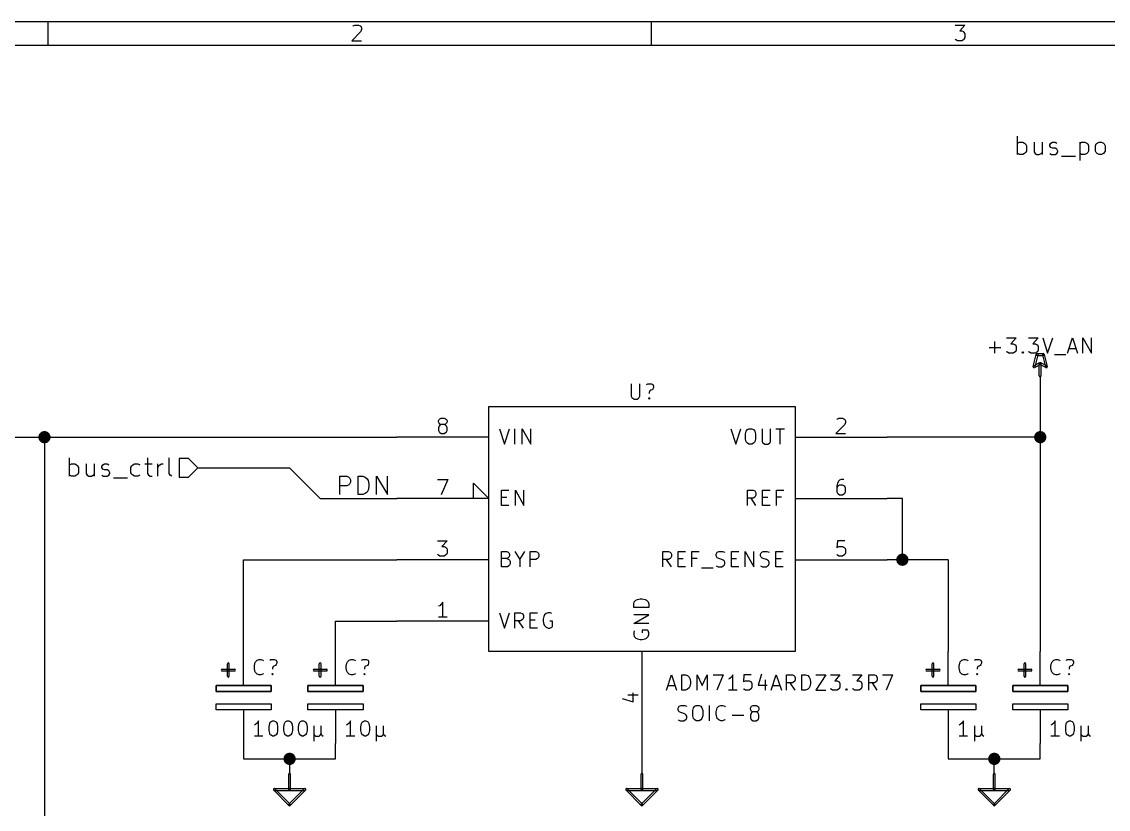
# Model space of a CAD drawing. Extents: x 10 to 287, y -200 to -10.
# Drawn here: x 57.8 to 147.9, y -75.3 to -10 of the extents above; entities that cross this region are included whole.
import ezdxf

# ---------------------------------------------------------------- set-up
doc = ezdxf.new("R2010")
doc.units = 0
doc.header["$MEASUREMENT"] = 0
doc.layers.add('BLACK', color=7, linetype='CONTINUOUS')
doc.layers.add('WHITE', color=7, linetype='CONTINUOUS')

msp = doc.modelspace()

# ---------------------------------------------------------------- linework, layer by layer
at = {"layer": 'Black'}
for p, q in [((286.995, -10.0076), (10.0076, -10.0076)), ((59.9948, -11.9888), (59.9948, -10.0076)), ((85.2424, -10.3886), (85.2932, -10.3378)), ((85.2932, -10.3378), (85.4202, -10.287)), ((85.4202, -10.287), (85.725, -10.287)), ((85.725, -10.287), (85.852, -10.3378)), ((85.852, -10.3378), (85.9028, -10.3886)), ((85.9028, -10.3886), (85.979, -10.5156)), ((85.979, -10.6426), (85.9028, -10.8204)), ((85.979, -10.5156), (85.979, -10.6426)), ((110.007, -11.9888), (110.007, -10.0076)), ((135.179, -10.287), (135.992, -10.287)), ((135.992, -10.287), (135.56, -10.7696)), ((135.56, -10.7696), (135.738, -10.7696)), ((135.738, -10.7696), (135.865, -10.8204)), ((85.9028, -10.8204), (85.1662, -11.5824)), ((85.1662, -11.5824), (85.979, -11.5824)), ((135.255, -11.5062), (135.179, -11.4554)), ((135.382, -11.5824), (135.255, -11.5062)), ((135.738, -11.5824), (135.382, -11.5824)), ((135.865, -11.5062), (135.738, -11.5824)), ((135.865, -10.8204), (135.915, -10.8966)), ((135.915, -11.4554), (135.865, -11.5062)), ((135.915, -10.8966), (135.992, -11.0236)), ((135.992, -11.3284), (135.915, -11.4554)), ((135.992, -11.0236), (135.992, -11.3284)), ((285.013, -11.9888), (11.9888, -11.9888)), ((140.36, -21.0058), (140.36, -19.4818)), ((140.36, -20.066), (140.513, -19.9898)), ((140.513, -19.9898), (140.792, -19.9898)), ((140.792, -19.9898), (140.945, -20.066)), ((140.945, -20.066), (141.021, -20.1422)), ((141.021, -20.1422), (141.097, -20.2946)), ((141.097, -20.2946), (141.097, -20.7264)), ((141.732, -19.9898), (141.732, -20.8026)), ((142.392, -19.9898), (142.392, -21.0058)), ((143.027, -20.2184), (143.104, -20.066)), ((143.027, -20.2946), (143.027, -20.2184)), ((143.104, -20.4216), (143.027, -20.2946)), ((143.104, -20.066), (143.256, -19.9898)), ((143.256, -20.4978), (143.104, -20.4216)), ((143.256, -19.9898), (143.485, -19.9898)), ((143.485, -20.4978), (143.256, -20.4978)), ((143.485, -19.9898), (143.612, -20.066)), ((143.612, -20.574), (143.485, -20.4978)), ((143.688, -20.7264), (143.612, -20.574)), ((145.517, -19.9898), (145.517, -21.5138)), ((145.517, -20.066), (145.669, -19.9898)), ((145.669, -19.9898), (145.948, -19.9898)), ((145.948, -19.9898), (146.101, -20.066)), ((146.101, -20.066), (146.177, -20.1422)), ((146.177, -20.1422), (146.253, -20.2946)), ((146.253, -20.2946), (146.253, -20.7264)), ((146.812, -20.2946), (146.888, -20.1422)), ((146.812, -20.7264), (146.812, -20.2946)), ((146.888, -20.1422), (146.964, -20.066)), ((146.964, -20.066), (147.117, -19.9898)), ((147.117, -19.9898), (147.32, -19.9898)), ((147.32, -19.9898), (147.472, -20.066)), ((147.472, -20.066), (147.549, -20.1422)), ((147.549, -20.1422), (147.625, -20.2946)), ((147.625, -20.2946), (147.625, -20.7264)), ((140.513, -21.0058), (140.36, -20.9296)), ((140.792, -21.0058), (140.513, -21.0058)), ((140.945, -20.9296), (140.792, -21.0058)), ((141.021, -20.8534), (140.945, -20.9296)), ((141.097, -20.7264), (141.021, -20.8534)), ((141.732, -20.8026), (141.808, -20.9296)), ((141.808, -20.9296), (141.961, -21.0058)), ((141.961, -21.0058), (142.164, -21.0058)), ((142.164, -21.0058), (142.316, -20.9296)), ((142.316, -20.9296), (142.392, -20.8534)), ((143.027, -20.9296), (143.18, -21.0058)), ((143.18, -21.0058), (143.485, -21.0058)), ((143.485, -21.0058), (143.612, -20.9296)), ((143.612, -20.9296), (143.688, -20.8026)), ((143.688, -20.8026), (143.688, -20.7264)), ((143.993, -21.1582), (145.161, -21.1582)), ((145.669, -21.0058), (145.517, -20.9296)), ((145.948, -21.0058), (145.669, -21.0058)), ((146.101, -20.9296), (145.948, -21.0058)), ((146.177, -20.8534), (146.101, -20.9296)), ((146.253, -20.7264), (146.177, -20.8534)), ((146.888, -20.8534), (146.812, -20.7264)), ((146.964, -20.9296), (146.888, -20.8534)), ((147.117, -21.0058), (146.964, -20.9296)), ((147.32, -21.0058), (147.117, -21.0058)), ((147.472, -20.9296), (147.32, -21.0058)), ((147.549, -20.8534), (147.472, -20.9296)), ((147.625, -20.7264), (147.549, -20.8534)), ((138.481, -37.4904), (138.481, -36.5252)), ((139.446, -36.2204), (140.233, -36.2204)), ((140.233, -36.2204), (139.802, -36.703)), ((139.802, -36.703), (140.005, -36.703)), ((140.005, -36.703), (140.106, -36.7538)), ((140.106, -36.7538), (140.183, -36.8046)), ((140.183, -36.8046), (140.233, -36.9316)), ((141.275, -36.2204), (142.062, -36.2204)), ((142.062, -36.2204), (141.63, -36.703)), ((141.63, -36.703), (141.834, -36.703)), ((141.834, -36.703), (141.935, -36.7538)), ((141.935, -36.7538), (142.011, -36.8046)), ((142.011, -36.8046), (142.062, -36.9316)), ((142.443, -36.2204), (142.85, -37.4904)), ((142.85, -37.4904), (143.281, -36.2204)), ((144.501, -37.4904), (144.907, -36.2204)), ((144.907, -36.2204), (145.339, -37.4904)), ((145.771, -37.4904), (145.771, -36.2204)), ((145.771, -36.2204), (146.482, -37.4904)), ((146.482, -37.4904), (146.482, -36.2204)), ((137.998, -37.0078), (138.963, -37.0078)), ((139.522, -37.4142), (139.446, -37.3634)), ((139.624, -37.4904), (139.522, -37.4142)), ((140.005, -37.4904), (139.624, -37.4904)), ((140.106, -37.4142), (140.005, -37.4904)), ((140.183, -37.3634), (140.106, -37.4142)), ((140.233, -37.2364), (140.183, -37.3634)), ((140.233, -36.9316), (140.233, -37.2364)), ((140.741, -37.4142), (140.792, -37.3634)), ((140.792, -37.4904), (140.741, -37.4142)), ((140.792, -37.3634), (140.843, -37.4142)), ((140.792, -37.3634), (140.792, -37.4904)), ((140.843, -37.4142), (140.792, -37.4904)), ((141.351, -37.4142), (141.275, -37.3634)), ((141.453, -37.4904), (141.351, -37.4142)), ((141.834, -37.4904), (141.453, -37.4904)), ((141.656, -38.5826), (141.91, -37.592)), ((141.808, -38.608), (142.062, -37.6174)), ((141.935, -37.4142), (141.834, -37.4904)), ((142.011, -37.3634), (141.935, -37.4142)), ((141.986, -37.5158), (142.494, -37.5158)), ((141.986, -37.6682), (142.494, -37.6682)), ((142.062, -37.2364), (142.011, -37.3634)), ((142.062, -36.9316), (142.062, -37.2364)), ((142.418, -37.6174), (142.672, -38.608)), ((142.57, -37.592), (142.824, -38.5826)), ((143.408, -37.592), (144.374, -37.592)), ((144.628, -37.1094), (145.212, -37.1094)), ((142.189, -38.2778), (141.707, -38.5318)), ((142.265, -38.4302), (141.783, -38.6842)), ((142.164, -39.37), (142.164, -38.354)), ((142.697, -38.6842), (142.215, -38.4302)), ((142.773, -38.5318), (142.291, -38.2778)), ((142.316, -39.37), (142.316, -38.354)), ((142.24, -39.37), (142.24, -62.23)), ((96.52, -62.23), (96.52, -41.91)), ((96.52, -41.91), (121.92, -41.91)), ((121.92, -41.91), (121.92, -62.23)), ((92.3544, -43.1038), (92.4052, -42.9768)), ((92.3544, -43.18), (92.3544, -43.1038)), ((92.4052, -43.2816), (92.3544, -43.18)), ((92.4052, -42.9768), (92.456, -42.926)), ((92.456, -42.926), (92.583, -42.8752)), ((92.583, -42.8752), (92.837, -42.8752)), ((92.837, -42.8752), (92.9386, -42.926)), ((92.9386, -42.926), (93.0148, -42.9768)), ((93.0148, -42.9768), (93.0656, -43.1038)), ((93.0656, -43.18), (93.0148, -43.2816)), ((93.0656, -43.1038), (93.0656, -43.18)), ((125.374, -42.9768), (125.425, -42.926)), ((125.425, -42.926), (125.552, -42.8752)), ((125.552, -42.8752), (125.857, -42.8752)), ((125.857, -42.8752), (125.959, -42.926)), ((125.959, -42.926), (126.035, -42.9768)), ((126.035, -42.9768), (126.086, -43.1038)), ((126.086, -43.2308), (126.035, -43.4086)), ((126.086, -43.1038), (126.086, -43.2308)), ((92.4052, -43.5356), (92.3544, -43.6626)), ((92.3544, -43.6626), (92.3544, -43.8912)), ((92.3544, -43.8912), (92.4052, -44.0182)), ((92.456, -43.3578), (92.4052, -43.2816)), ((92.456, -43.4594), (92.4052, -43.5356)), ((92.4052, -44.0182), (92.456, -44.069)), ((92.583, -43.4086), (92.456, -43.3578)), ((92.583, -43.4086), (92.456, -43.4594)), ((92.456, -44.069), (92.583, -44.1452)), ((92.837, -43.4086), (92.583, -43.4086)), ((92.9386, -43.3578), (92.837, -43.4086)), ((92.9386, -43.4594), (92.837, -43.4086)), ((92.837, -44.1452), (92.9386, -44.069)), ((93.0148, -43.2816), (92.9386, -43.3578)), ((93.0148, -43.5356), (92.9386, -43.4594)), ((92.9386, -44.069), (93.0148, -44.0182)), ((93.0656, -43.6626), (93.0148, -43.5356)), ((93.0148, -44.0182), (93.0656, -43.8912)), ((93.0656, -43.8912), (93.0656, -43.6626)), ((126.035, -43.4086), (125.298, -44.1452)), ((17.78, -44.45), (88.9, -44.45)), ((59.69, -44.45), (59.69, -93.98)), ((96.52, -44.45), (88.9, -44.45)), ((92.583, -44.1452), (92.837, -44.1452)), ((121.92, -44.45), (129.54, -44.45)), ((125.298, -44.1452), (126.086, -44.1452)), ((142.24, -44.45), (129.54, -44.45)), ((61.7728, -47.6758), (61.7728, -46.1518)), ((61.7728, -46.736), (61.9252, -46.6598)), ((61.9252, -46.6598), (62.2046, -46.6598)), ((62.2046, -46.6598), (62.357, -46.736)), ((62.357, -46.736), (62.4332, -46.8122)), ((62.4332, -46.8122), (62.5094, -46.9646)), ((63.1444, -46.6598), (63.1444, -47.4726)), ((63.8048, -46.6598), (63.8048, -47.6758)), ((64.4398, -46.8884), (64.516, -46.736)), ((64.516, -46.736), (64.6684, -46.6598)), ((64.6684, -46.6598), (64.897, -46.6598)), ((64.897, -46.6598), (65.024, -46.736)), ((66.8528, -46.9646), (66.929, -46.8122)), ((66.929, -46.8122), (67.0052, -46.736)), ((67.0052, -46.736), (67.1576, -46.6598)), ((67.1576, -46.6598), (67.437, -46.6598)), ((67.437, -46.6598), (67.5894, -46.736)), ((68.0212, -46.6598), (68.6054, -46.6598)), ((68.2244, -46.1518), (68.2244, -47.4726)), ((69.088, -47.6758), (69.088, -46.6598)), ((69.088, -46.9646), (69.1642, -46.8122)), ((69.1642, -46.8122), (69.2404, -46.736)), ((69.2404, -46.736), (69.3928, -46.6598)), ((69.3928, -46.6598), (69.5198, -46.6598)), ((70.0278, -47.4726), (70.0278, -46.1518)), ((71.628, -46.228), (70.866, -46.228)), ((70.866, -46.228), (70.866, -47.752)), ((72.39, -46.99), (71.628, -46.228)), ((61.9252, -47.6758), (61.7728, -47.5996)), ((62.2046, -47.6758), (61.9252, -47.6758)), ((62.357, -47.5996), (62.2046, -47.6758)), ((62.4332, -47.5234), (62.357, -47.5996)), ((62.5094, -47.3964), (62.4332, -47.5234)), ((62.5094, -46.9646), (62.5094, -47.3964)), ((63.1444, -47.4726), (63.2206, -47.5996)), ((63.2206, -47.5996), (63.373, -47.6758)), ((63.373, -47.6758), (63.5762, -47.6758)), ((63.5762, -47.6758), (63.7286, -47.5996)), ((63.7286, -47.5996), (63.8048, -47.5234)), ((64.4398, -46.9646), (64.4398, -46.8884)), ((64.516, -47.0916), (64.4398, -46.9646)), ((64.4398, -47.5996), (64.5922, -47.6758)), ((64.6684, -47.1678), (64.516, -47.0916)), ((64.5922, -47.6758), (64.897, -47.6758)), ((64.897, -47.1678), (64.6684, -47.1678)), ((65.024, -47.244), (64.897, -47.1678)), ((64.897, -47.6758), (65.024, -47.5996)), ((65.1002, -47.3964), (65.024, -47.244)), ((65.024, -47.5996), (65.1002, -47.4726)), ((65.1002, -47.4726), (65.1002, -47.3964)), ((66.8528, -47.3964), (66.8528, -46.9646)), ((66.929, -47.5234), (66.8528, -47.3964)), ((67.0052, -47.5996), (66.929, -47.5234)), ((67.1576, -47.6758), (67.0052, -47.5996)), ((67.437, -47.6758), (67.1576, -47.6758)), ((67.5894, -47.5996), (67.437, -47.6758)), ((68.2244, -47.4726), (68.3006, -47.5996)), ((68.3006, -47.5996), (68.453, -47.6758)), ((68.453, -47.6758), (68.6054, -47.6758)), ((70.104, -47.5996), (70.0278, -47.4726)), ((70.2564, -47.6758), (70.104, -47.5996)), ((71.628, -47.752), (72.39, -46.99)), ((72.39, -46.99), (80.01, -46.99)), ((80.01, -46.99), (82.55, -49.53)), ((65.405, -47.8282), (66.5734, -47.8282)), ((70.866, -47.752), (71.628, -47.752)), ((92.2782, -47.9552), (93.1164, -47.9552)), ((93.1164, -47.9552), (92.583, -49.2252)), ((95.25, -49.53), (95.25, -48.26)), ((95.25, -48.26), (96.52, -49.53)), ((125.425, -48.26), (125.374, -48.4886)), ((125.374, -48.4886), (125.374, -48.9712)), ((125.425, -48.5394), (125.374, -48.6664)), ((125.552, -48.0568), (125.425, -48.26)), ((125.476, -48.4886), (125.425, -48.5394)), ((125.603, -48.4378), (125.476, -48.4886)), ((125.603, -48.006), (125.552, -48.0568)), ((125.73, -47.9552), (125.603, -48.006)), ((125.857, -48.4378), (125.603, -48.4378)), ((125.959, -47.9552), (125.73, -47.9552)), ((125.959, -48.4886), (125.857, -48.4378)), ((126.035, -48.5394), (125.959, -48.4886)), ((126.086, -48.6664), (126.035, -48.5394)), ((82.55, -49.53), (88.9, -49.53)), ((96.52, -49.53), (88.9, -49.53)), ((121.92, -49.53), (129.54, -49.53)), ((125.374, -48.9712), (125.425, -49.0982)), ((125.425, -49.0982), (125.476, -49.149)), ((125.476, -49.149), (125.603, -49.2252)), ((125.603, -49.2252), (125.857, -49.2252)), ((125.857, -49.2252), (125.959, -49.149)), ((125.959, -49.149), (126.035, -49.0982)), ((126.035, -49.0982), (126.086, -48.9712)), ((126.086, -48.9712), (126.086, -48.6664)), ((130.81, -49.53), (129.54, -49.53)), ((130.81, -54.61), (130.81, -49.53)), ((92.2782, -53.0352), (93.0656, -53.0352)), ((93.0656, -53.0352), (92.6338, -53.5178)), ((125.425, -53.0352), (125.374, -53.6194)), ((126.035, -53.0352), (125.425, -53.0352)), ((92.6338, -53.5178), (92.837, -53.5178)), ((92.837, -53.5178), (92.9386, -53.5686)), ((92.9386, -53.5686), (93.0148, -53.6194)), ((93.0148, -53.6194), (93.0656, -53.7464)), ((93.0656, -53.7464), (93.0656, -54.0512)), ((125.374, -53.6194), (125.425, -53.5686)), ((125.425, -53.5686), (125.552, -53.5178)), ((125.552, -53.5178), (125.857, -53.5178)), ((125.857, -53.5178), (125.959, -53.5686)), ((125.959, -53.5686), (126.035, -53.6194)), ((126.035, -53.6194), (126.086, -53.7464)), ((126.086, -53.7464), (126.086, -54.0512)), ((76.2, -62.23), (76.2, -54.61)), ((76.2, -54.61), (88.9, -54.61)), ((96.52, -54.61), (88.9, -54.61)), ((92.3544, -54.229), (92.2782, -54.1782)), ((92.456, -54.3052), (92.3544, -54.229)), ((92.837, -54.3052), (92.456, -54.3052)), ((92.9386, -54.229), (92.837, -54.3052)), ((93.0148, -54.1782), (92.9386, -54.229)), ((93.0656, -54.0512), (93.0148, -54.1782)), ((121.92, -54.61), (129.54, -54.61)), ((125.425, -54.229), (125.374, -54.1782)), ((125.552, -54.3052), (125.425, -54.229)), ((125.857, -54.3052), (125.552, -54.3052)), ((125.959, -54.229), (125.857, -54.3052)), ((126.035, -54.1782), (125.959, -54.229)), ((126.086, -54.0512), (126.035, -54.1782)), ((134.62, -54.61), (129.54, -54.61)), ((134.62, -54.61), (134.62, -62.23)), ((92.456, -58.42), (92.3544, -58.4708)), ((92.583, -58.293), (92.456, -58.42)), ((92.71, -58.1152), (92.583, -58.293)), ((92.71, -59.3852), (92.71, -58.1152)), ((93.0656, -59.3852), (92.3544, -59.3852)), ((83.82, -62.23), (83.82, -59.69)), ((83.82, -59.69), (88.9, -59.69)), ((96.52, -59.69), (88.9, -59.69)), ((76.2, -65.024), (76.2, -62.23)), ((83.82, -65.024), (83.82, -62.23)), ((121.92, -62.23), (96.52, -62.23)), ((109.22, -62.23), (109.22, -69.85)), ((134.62, -65.024), (134.62, -62.23)), ((142.24, -65.024), (142.24, -62.23)), ((74.422, -63.6778), (75.438, -63.6778)), ((74.422, -63.8302), (75.438, -63.8302)), ((74.8538, -64.262), (74.8538, -63.246)), ((75.0062, -64.262), (75.0062, -63.246)), ((82.042, -63.6778), (83.058, -63.6778)), ((82.042, -63.8302), (83.058, -63.8302)), ((82.4738, -64.262), (82.4738, -63.246)), ((82.6262, -64.262), (82.6262, -63.246)), ((132.842, -63.6778), (133.858, -63.6778)), ((132.842, -63.8302), (133.858, -63.8302)), ((133.274, -64.262), (133.274, -63.246)), ((133.426, -64.262), (133.426, -63.246)), ((140.462, -63.6778), (141.478, -63.6778)), ((140.462, -63.8302), (141.478, -63.8302)), ((140.894, -64.262), (140.894, -63.246)), ((141.046, -64.262), (141.046, -63.246)), ((111.252, -65.4304), (111.658, -64.1604)), ((111.658, -64.1604), (112.09, -65.4304)), ((112.522, -65.4304), (112.522, -64.1604)), ((112.522, -64.1604), (112.827, -64.1604)), ((112.827, -64.1604), (113.005, -64.2112)), ((113.005, -64.2112), (113.132, -64.3382)), ((113.132, -64.3382), (113.182, -64.4652)), ((113.182, -64.4652), (113.233, -64.6938)), ((113.233, -64.6938), (113.233, -64.8716)), ((113.792, -65.4304), (113.792, -64.1604)), ((113.792, -64.1604), (114.224, -65.0494)), ((114.224, -65.0494), (114.63, -64.1604)), ((114.63, -64.1604), (114.63, -65.4304)), ((115.113, -64.1604), (115.951, -64.1604)), ((115.951, -64.1604), (115.418, -65.4304)), ((116.51, -64.4652), (116.408, -64.516)), ((116.637, -64.3382), (116.51, -64.4652)), ((116.764, -64.1604), (116.637, -64.3382)), ((116.764, -65.4304), (116.764, -64.1604)), ((117.678, -64.1604), (117.627, -64.7446)), ((117.627, -64.7446), (117.678, -64.6938)), ((118.288, -64.1604), (117.678, -64.1604)), ((117.678, -64.6938), (117.805, -64.643)), ((117.805, -64.643), (118.11, -64.643)), ((118.11, -64.643), (118.212, -64.6938)), ((118.212, -64.6938), (118.288, -64.7446)), ((118.288, -64.7446), (118.339, -64.8716)), ((119.126, -64.0842), (118.847, -64.9986)), ((119.431, -64.5668), (119.431, -65.4304)), ((119.939, -65.4304), (120.345, -64.1604)), ((120.345, -64.1604), (120.777, -65.4304)), ((121.209, -65.4304), (121.209, -64.1604)), ((121.209, -64.1604), (121.691, -64.1604)), ((121.691, -64.8208), (121.209, -64.8208)), ((121.92, -65.4304), (121.514, -64.8208)), ((121.691, -64.1604), (121.818, -64.2112)), ((121.818, -64.7446), (121.691, -64.8208)), ((121.818, -64.2112), (121.869, -64.262)), ((121.869, -64.6938), (121.818, -64.7446)), ((121.869, -64.262), (121.92, -64.389)), ((121.92, -64.5668), (121.869, -64.6938)), ((121.92, -64.389), (121.92, -64.5668)), ((122.479, -65.4304), (122.479, -64.1604)), ((122.479, -64.1604), (122.784, -64.1604)), ((122.784, -64.1604), (122.961, -64.2112)), ((122.961, -64.2112), (123.088, -64.3382)), ((123.088, -64.3382), (123.139, -64.4652)), ((123.139, -64.4652), (123.19, -64.6938)), ((123.19, -64.6938), (123.19, -64.8716)), ((123.622, -64.1604), (124.46, -64.1604)), ((124.46, -64.1604), (123.622, -65.4304)), ((124.841, -64.1604), (125.628, -64.1604)), ((125.628, -64.1604), (125.197, -64.643)), ((125.197, -64.643), (125.4, -64.643)), ((125.4, -64.643), (125.501, -64.6938)), ((125.501, -64.6938), (125.578, -64.7446)), ((125.578, -64.7446), (125.628, -64.8716)), ((126.67, -64.1604), (127.457, -64.1604)), ((127.457, -64.1604), (127.025, -64.643)), ((127.025, -64.643), (127.229, -64.643)), ((127.229, -64.643), (127.33, -64.6938)), ((127.33, -64.6938), (127.406, -64.7446)), ((127.406, -64.7446), (127.457, -64.8716)), ((128.016, -65.4304), (128.016, -64.1604)), ((128.016, -64.1604), (128.499, -64.1604)), ((128.499, -64.8208), (128.016, -64.8208)), ((128.727, -65.4304), (128.321, -64.8208)), ((128.499, -64.1604), (128.626, -64.2112)), ((128.626, -64.7446), (128.499, -64.8208)), ((128.626, -64.2112), (128.676, -64.262)), ((128.676, -64.6938), (128.626, -64.7446)), ((128.676, -64.262), (128.727, -64.389)), ((128.727, -64.5668), (128.676, -64.6938)), ((128.727, -64.389), (128.727, -64.5668)), ((129.159, -64.1604), (129.997, -64.1604)), ((129.997, -64.1604), (129.464, -65.4304)), ((73.914, -65.532), (73.914, -65.024)), ((73.914, -65.024), (73.914, -65.532)), ((78.486, -65.024), (73.914, -65.024)), ((73.914, -65.024), (78.486, -65.024)), ((73.914, -65.532), (78.486, -65.532)), ((78.486, -65.532), (73.914, -65.532)), ((78.486, -65.024), (78.486, -65.532)), ((78.486, -65.532), (78.486, -65.024)), ((81.534, -65.532), (81.534, -65.024)), ((81.534, -65.024), (81.534, -65.532)), ((86.106, -65.024), (81.534, -65.024)), ((81.534, -65.024), (86.106, -65.024)), ((81.534, -65.532), (86.106, -65.532)), ((86.106, -65.532), (81.534, -65.532)), ((86.106, -65.024), (86.106, -65.532)), ((86.106, -65.532), (86.106, -65.024)), ((108.483, -66.3956), (108.483, -65.6336)), ((111.379, -65.0494), (111.963, -65.0494)), ((112.827, -65.4304), (112.522, -65.4304)), ((113.005, -65.3542), (112.827, -65.4304)), ((113.132, -65.2272), (113.005, -65.3542)), ((113.182, -65.1256), (113.132, -65.2272)), ((113.233, -64.8716), (113.182, -65.1256)), ((117.119, -65.4304), (116.408, -65.4304)), ((117.678, -65.3542), (117.627, -65.3034)), ((117.805, -65.4304), (117.678, -65.3542)), ((118.11, -65.4304), (117.805, -65.4304)), ((118.212, -65.3542), (118.11, -65.4304)), ((118.288, -65.3034), (118.212, -65.3542)), ((118.339, -65.1764), (118.288, -65.3034)), ((118.339, -64.8716), (118.339, -65.1764)), ((118.847, -64.9986), (119.609, -64.9986)), ((120.066, -65.0494), (120.65, -65.0494)), ((122.784, -65.4304), (122.479, -65.4304)), ((122.961, -65.3542), (122.784, -65.4304)), ((123.088, -65.2272), (122.961, -65.3542)), ((123.139, -65.1256), (123.088, -65.2272)), ((123.19, -64.8716), (123.139, -65.1256)), ((123.622, -65.4304), (124.46, -65.4304)), ((124.917, -65.3542), (124.841, -65.3034)), ((125.019, -65.4304), (124.917, -65.3542)), ((125.4, -65.4304), (125.019, -65.4304)), ((125.501, -65.3542), (125.4, -65.4304)), ((125.578, -65.3034), (125.501, -65.3542)), ((125.628, -65.1764), (125.578, -65.3034)), ((125.628, -64.8716), (125.628, -65.1764)), ((126.136, -65.3542), (126.187, -65.3034)), ((126.187, -65.4304), (126.136, -65.3542)), ((126.187, -65.3034), (126.238, -65.3542)), ((126.187, -65.3034), (126.187, -65.4304)), ((126.238, -65.3542), (126.187, -65.4304)), ((126.746, -65.3542), (126.67, -65.3034)), ((126.848, -65.4304), (126.746, -65.3542)), ((127.229, -65.4304), (126.848, -65.4304)), ((127.33, -65.3542), (127.229, -65.4304)), ((127.406, -65.3034), (127.33, -65.3542)), ((127.457, -65.1764), (127.406, -65.3034)), ((127.457, -64.8716), (127.457, -65.1764)), ((132.334, -65.532), (132.334, -65.024)), ((132.334, -65.024), (132.334, -65.532)), ((136.906, -65.024), (132.334, -65.024)), ((132.334, -65.024), (136.906, -65.024)), ((132.334, -65.532), (136.906, -65.532)), ((136.906, -65.532), (132.334, -65.532)), ((136.906, -65.024), (136.906, -65.532)), ((136.906, -65.532), (136.906, -65.024)), ((139.954, -65.532), (139.954, -65.024)), ((139.954, -65.024), (139.954, -65.532)), ((144.526, -65.024), (139.954, -65.024)), ((139.954, -65.024), (144.526, -65.024)), ((139.954, -65.532), (144.526, -65.532)), ((144.526, -65.532), (139.954, -65.532)), ((144.526, -65.024), (144.526, -65.532)), ((144.526, -65.532), (144.526, -65.024)), ((73.914, -67.056), (73.914, -66.548)), ((73.914, -66.548), (78.486, -66.548)), ((78.486, -66.548), (78.486, -67.056)), ((81.534, -67.056), (81.534, -66.548)), ((81.534, -66.548), (86.106, -66.548)), ((86.106, -66.548), (86.106, -67.056)), ((107.569, -66.1162), (108.483, -66.3956)), ((108.052, -65.8114), (108.915, -65.8114)), ((132.334, -67.056), (132.334, -66.548)), ((132.334, -66.548), (136.906, -66.548)), ((136.906, -66.548), (136.906, -67.056)), ((139.954, -67.056), (139.954, -66.548)), ((139.954, -66.548), (144.526, -66.548)), ((144.526, -66.548), (144.526, -67.056)), ((78.486, -67.056), (73.914, -67.056)), ((76.2, -67.056), (76.2, -69.85)), ((86.106, -67.056), (81.534, -67.056)), ((83.82, -67.056), (83.82, -69.85)), ((112.217, -66.929), (112.268, -66.802)), ((112.217, -67.056), (112.217, -66.929)), ((112.268, -67.183), (112.217, -67.056)), ((112.268, -66.802), (112.319, -66.7512)), ((112.319, -67.2338), (112.268, -67.183)), ((112.319, -66.7512), (112.446, -66.7004)), ((112.446, -67.2846), (112.319, -67.2338)), ((112.446, -66.7004), (112.751, -66.7004)), ((112.7, -67.3608), (112.446, -67.2846)), ((112.801, -67.4116), (112.7, -67.3608)), ((112.751, -66.7004), (112.928, -66.7512)), ((112.878, -67.4878), (112.801, -67.4116)), ((112.928, -67.5894), (112.878, -67.4878)), ((113.436, -67.1068), (113.487, -66.8782)), ((113.436, -67.5386), (113.436, -67.1068)), ((113.487, -67.7672), (113.436, -67.5386)), ((113.487, -66.8782), (113.614, -66.7512)), ((113.614, -66.7512), (113.716, -66.7004)), ((113.716, -66.7004), (113.97, -66.7004)), ((113.97, -66.7004), (114.097, -66.7512)), ((114.097, -66.7512), (114.198, -66.8782)), ((114.198, -66.8782), (114.275, -67.1068)), ((114.275, -67.5386), (114.198, -67.7672)), ((114.275, -67.1068), (114.275, -67.5386)), ((114.808, -67.9704), (114.808, -66.7004)), ((115.367, -67.2338), (115.418, -67.0052)), ((115.367, -67.4116), (115.367, -67.2338)), ((115.418, -67.6656), (115.367, -67.4116)), ((115.418, -67.0052), (115.468, -66.8782)), ((115.468, -66.8782), (115.595, -66.7512)), ((115.595, -66.7512), (115.773, -66.7004)), ((115.773, -66.7004), (115.9, -66.7004)), ((115.9, -66.7004), (116.078, -66.7512)), ((116.078, -66.7512), (116.129, -66.802)), ((116.688, -67.4878), (117.653, -67.4878)), ((118.212, -66.929), (118.262, -66.802)), ((118.212, -67.0052), (118.212, -66.929)), ((118.262, -67.1068), (118.212, -67.0052)), ((118.262, -67.3608), (118.212, -67.4878)), ((118.212, -67.4878), (118.212, -67.7164)), ((118.262, -66.802), (118.313, -66.7512)), ((118.313, -67.183), (118.262, -67.1068)), ((118.313, -67.2846), (118.262, -67.3608)), ((118.313, -66.7512), (118.44, -66.7004)), ((118.44, -67.2338), (118.313, -67.183)), ((118.44, -67.2338), (118.313, -67.2846)), ((118.44, -66.7004), (118.694, -66.7004)), ((118.694, -67.2338), (118.44, -67.2338)), ((118.694, -66.7004), (118.796, -66.7512)), ((118.796, -67.183), (118.694, -67.2338)), ((118.796, -67.2846), (118.694, -67.2338)), ((118.796, -66.7512), (118.872, -66.802)), ((118.872, -67.1068), (118.796, -67.183)), ((118.872, -67.3608), (118.796, -67.2846)), ((118.872, -66.802), (118.923, -66.929)), ((118.923, -67.0052), (118.872, -67.1068)), ((118.923, -67.4878), (118.872, -67.3608)), ((118.923, -66.929), (118.923, -67.0052)), ((118.923, -67.7164), (118.923, -67.4878)), ((136.906, -67.056), (132.334, -67.056)), ((134.62, -67.056), (134.62, -69.85)), ((144.526, -67.056), (139.954, -67.056)), ((142.24, -67.056), (142.24, -69.85)), ((77.1906, -68.2752), (77.089, -68.326)), ((77.3176, -68.1482), (77.1906, -68.2752)), ((77.4446, -67.9704), (77.3176, -68.1482)), ((77.4446, -69.2404), (77.4446, -67.9704)), ((78.3082, -68.453), (78.359, -68.199)), ((78.3082, -68.7578), (78.3082, -68.453)), ((78.359, -68.199), (78.4098, -68.072)), ((78.4098, -68.072), (78.486, -68.0212)), ((78.486, -68.0212), (78.5876, -67.9704)), ((78.5876, -67.9704), (78.7146, -67.9704)), ((78.7146, -67.9704), (78.8416, -68.0212)), ((78.8416, -68.0212), (78.8924, -68.072)), ((78.8924, -68.072), (78.9686, -68.199)), ((78.9686, -68.199), (79.0194, -68.453)), ((79.0194, -68.453), (79.0194, -68.7578)), ((79.5274, -68.453), (79.5782, -68.199)), ((79.5274, -68.7578), (79.5274, -68.453)), ((79.5782, -68.199), (79.629, -68.072)), ((79.629, -68.072), (79.7052, -68.0212)), ((79.7052, -68.0212), (79.8068, -67.9704)), ((79.8068, -67.9704), (79.9338, -67.9704)), ((79.9338, -67.9704), (80.0608, -68.0212)), ((80.0608, -68.0212), (80.1116, -68.072)), ((80.1116, -68.072), (80.1878, -68.199)), ((80.1878, -68.199), (80.2386, -68.453)), ((80.2386, -68.453), (80.2386, -68.7578)), ((80.7466, -68.453), (80.7974, -68.199)), ((80.7466, -68.7578), (80.7466, -68.453)), ((80.7974, -68.199), (80.8482, -68.072)), ((80.8482, -68.072), (80.9244, -68.0212)), ((80.9244, -68.0212), (81.026, -67.9704)), ((81.026, -67.9704), (81.153, -67.9704)), ((81.153, -67.9704), (81.28, -68.0212)), ((81.28, -68.0212), (81.3308, -68.072)), ((81.3308, -68.072), (81.407, -68.199)), ((81.407, -68.199), (81.4578, -68.453)), ((81.4578, -68.453), (81.4578, -68.7578)), ((82.0166, -68.3768), (82.0166, -69.6468)), ((82.6262, -69.0372), (82.6262, -68.3768)), ((84.8106, -68.2752), (84.709, -68.326)), ((84.9376, -68.1482), (84.8106, -68.2752)), ((85.0646, -67.9704), (84.9376, -68.1482)), ((85.0646, -69.2404), (85.0646, -67.9704)), ((85.9282, -68.453), (85.979, -68.199)), ((85.9282, -68.7578), (85.9282, -68.453)), ((85.979, -68.199), (86.0298, -68.072)), ((86.0298, -68.072), (86.106, -68.0212)), ((86.106, -68.0212), (86.2076, -67.9704)), ((86.2076, -67.9704), (86.3346, -67.9704)), ((86.3346, -67.9704), (86.4616, -68.0212)), ((86.4616, -68.0212), (86.5124, -68.072)), ((86.5124, -68.072), (86.5886, -68.199)), ((86.5886, -68.199), (86.6394, -68.453)), ((86.6394, -68.453), (86.6394, -68.7578)), ((87.1982, -68.3768), (87.1982, -69.6468)), ((87.8078, -69.0372), (87.8078, -68.3768)), ((112.217, -67.8942), (112.395, -67.9704)), ((112.395, -67.9704), (112.7, -67.9704)), ((112.7, -67.9704), (112.801, -67.8942)), ((112.801, -67.8942), (112.878, -67.8434)), ((112.878, -67.8434), (112.928, -67.7164)), ((112.928, -67.7164), (112.928, -67.5894)), ((113.614, -67.8942), (113.487, -67.7672)), ((113.716, -67.9704), (113.614, -67.8942)), ((113.97, -67.9704), (113.716, -67.9704)), ((114.097, -67.8942), (113.97, -67.9704)), ((114.198, -67.7672), (114.097, -67.8942)), ((115.468, -67.7672), (115.418, -67.6656)), ((115.595, -67.8942), (115.468, -67.7672)), ((115.773, -67.9704), (115.595, -67.8942)), ((115.9, -67.9704), (115.773, -67.9704)), ((116.078, -67.8942), (115.9, -67.9704)), ((116.129, -67.8434), (116.078, -67.8942)), ((118.212, -67.7164), (118.262, -67.8434)), ((118.262, -67.8434), (118.313, -67.8942)), ((118.313, -67.8942), (118.44, -67.9704)), ((118.44, -67.9704), (118.694, -67.9704)), ((118.694, -67.9704), (118.796, -67.8942)), ((118.796, -67.8942), (118.872, -67.8434)), ((118.872, -67.8434), (118.923, -67.7164)), ((135.611, -68.2752), (135.509, -68.326)), ((135.738, -68.1482), (135.611, -68.2752)), ((135.865, -67.9704), (135.738, -68.1482)), ((135.865, -69.2404), (135.865, -67.9704)), ((136.779, -68.3768), (136.779, -69.6468)), ((137.389, -69.0372), (137.389, -68.3768)), ((143.231, -68.2752), (143.129, -68.326)), ((143.358, -68.1482), (143.231, -68.2752)), ((143.485, -67.9704), (143.358, -68.1482)), ((143.485, -69.2404), (143.485, -67.9704)), ((144.348, -68.453), (144.399, -68.199)), ((144.348, -68.7578), (144.348, -68.453)), ((144.399, -68.199), (144.45, -68.072)), ((144.45, -68.072), (144.526, -68.0212)), ((144.526, -68.0212), (144.628, -67.9704)), ((144.628, -67.9704), (144.755, -67.9704)), ((144.755, -67.9704), (144.882, -68.0212)), ((144.882, -68.0212), (144.932, -68.072)), ((144.932, -68.072), (145.009, -68.199)), ((145.009, -68.199), (145.059, -68.453)), ((145.059, -68.453), (145.059, -68.7578)), ((145.618, -68.3768), (145.618, -69.6468)), ((146.228, -69.0372), (146.228, -68.3768)), ((77.8002, -69.2404), (77.089, -69.2404)), ((78.359, -68.9864), (78.3082, -68.7578)), ((78.4098, -69.1134), (78.359, -68.9864)), ((78.486, -69.1642), (78.4098, -69.1134)), ((78.5876, -69.2404), (78.486, -69.1642)), ((78.7146, -69.2404), (78.5876, -69.2404)), ((78.8416, -69.1642), (78.7146, -69.2404)), ((78.8924, -69.1134), (78.8416, -69.1642)), ((78.9686, -68.9864), (78.8924, -69.1134)), ((79.0194, -68.7578), (78.9686, -68.9864)), ((79.5782, -68.9864), (79.5274, -68.7578)), ((79.629, -69.1134), (79.5782, -68.9864)), ((79.7052, -69.1642), (79.629, -69.1134)), ((79.8068, -69.2404), (79.7052, -69.1642)), ((79.9338, -69.2404), (79.8068, -69.2404)), ((80.0608, -69.1642), (79.9338, -69.2404)), ((80.1116, -69.1134), (80.0608, -69.1642)), ((80.1878, -68.9864), (80.1116, -69.1134)), ((80.2386, -68.7578), (80.1878, -68.9864)), ((80.7974, -68.9864), (80.7466, -68.7578)), ((80.8482, -69.1134), (80.7974, -68.9864)), ((80.9244, -69.1642), (80.8482, -69.1134)), ((81.026, -69.2404), (80.9244, -69.1642)), ((81.153, -69.2404), (81.026, -69.2404)), ((81.28, -69.1642), (81.153, -69.2404)), ((81.3308, -69.1134), (81.28, -69.1642)), ((81.407, -68.9864), (81.3308, -69.1134)), ((81.4578, -68.7578), (81.407, -68.9864)), ((82.0166, -69.0372), (82.0674, -69.1642)), ((82.0674, -69.1642), (82.1944, -69.2404)), ((82.1944, -69.2404), (82.4484, -69.2404)), ((82.4484, -69.2404), (82.55, -69.1642)), ((82.55, -69.1642), (82.6262, -69.0372)), ((82.6262, -69.0372), (82.677, -69.1642)), ((82.677, -69.1642), (82.804, -69.2404)), ((85.4202, -69.2404), (84.709, -69.2404)), ((85.979, -68.9864), (85.9282, -68.7578)), ((86.0298, -69.1134), (85.979, -68.9864)), ((86.106, -69.1642), (86.0298, -69.1134)), ((86.2076, -69.2404), (86.106, -69.1642)), ((86.3346, -69.2404), (86.2076, -69.2404)), ((86.4616, -69.1642), (86.3346, -69.2404)), ((86.5124, -69.1134), (86.4616, -69.1642)), ((86.5886, -68.9864), (86.5124, -69.1134)), ((86.6394, -68.7578), (86.5886, -68.9864)), ((87.1982, -69.0372), (87.249, -69.1642)), ((87.249, -69.1642), (87.376, -69.2404)), ((87.376, -69.2404), (87.63, -69.2404)), ((87.63, -69.2404), (87.7316, -69.1642)), ((87.7316, -69.1642), (87.8078, -69.0372)), ((87.8078, -69.0372), (87.8586, -69.1642)), ((87.8586, -69.1642), (87.9856, -69.2404)), ((136.22, -69.2404), (135.509, -69.2404)), ((136.779, -69.0372), (136.83, -69.1642)), ((136.83, -69.1642), (136.957, -69.2404)), ((136.957, -69.2404), (137.211, -69.2404)), ((137.211, -69.2404), (137.312, -69.1642)), ((137.312, -69.1642), (137.389, -69.0372)), ((137.389, -69.0372), (137.439, -69.1642)), ((137.439, -69.1642), (137.566, -69.2404)), ((143.84, -69.2404), (143.129, -69.2404)), ((144.399, -68.9864), (144.348, -68.7578)), ((144.45, -69.1134), (144.399, -68.9864)), ((144.526, -69.1642), (144.45, -69.1134)), ((144.628, -69.2404), (144.526, -69.1642)), ((144.755, -69.2404), (144.628, -69.2404)), ((144.882, -69.1642), (144.755, -69.2404)), ((144.932, -69.1134), (144.882, -69.1642)), ((145.009, -68.9864), (144.932, -69.1134)), ((145.059, -68.7578), (145.009, -68.9864)), ((145.618, -69.0372), (145.669, -69.1642)), ((145.669, -69.1642), (145.796, -69.2404)), ((145.796, -69.2404), (146.05, -69.2404)), ((146.05, -69.2404), (146.152, -69.1642)), ((146.152, -69.1642), (146.228, -69.0372)), ((146.228, -69.0372), (146.279, -69.1642)), ((146.279, -69.1642), (146.406, -69.2404)), ((76.2, -69.85), (76.2, -71.12)), ((83.82, -71.12), (83.82, -69.85)), ((109.22, -69.85), (109.22, -72.39)), ((134.62, -69.85), (134.62, -71.12)), ((142.24, -71.12), (142.24, -69.85)), ((76.2, -71.12), (83.82, -71.12)), ((80.01, -71.12), (80.01, -72.39)), ((134.62, -71.12), (142.24, -71.12)), ((138.43, -72.39), (138.43, -71.12)), ((79.9338, -73.66), (79.9338, -72.39)), ((80.0862, -73.66), (80.0862, -72.39)), ((109.144, -73.66), (109.144, -72.39)), ((109.296, -73.66), (109.296, -72.39)), ((138.354, -73.66), (138.354, -72.39)), ((138.506, -73.66), (138.506, -72.39)), ((79.9592, -74.9808), (78.6892, -73.7108)), ((78.74, -73.5838), (80.01, -73.5838)), ((78.74, -73.7362), (80.01, -73.7362)), ((80.0608, -74.8792), (78.7908, -73.6092)), ((81.2292, -73.6092), (79.9592, -74.8792)), ((80.01, -73.5838), (81.28, -73.5838)), ((80.01, -73.7362), (81.28, -73.7362)), ((81.3308, -73.7108), (80.0608, -74.9808)), ((109.169, -74.9808), (107.899, -73.7108)), ((107.95, -73.5838), (109.22, -73.5838)), ((107.95, -73.7362), (109.22, -73.7362)), ((109.271, -74.8792), (108.001, -73.6092)), ((110.439, -73.6092), (109.169, -74.8792)), ((109.22, -73.5838), (110.49, -73.5838)), ((109.22, -73.7362), (110.49, -73.7362)), ((110.541, -73.7108), (109.271, -74.9808)), ((138.379, -74.9808), (137.109, -73.7108)), ((137.16, -73.5838), (138.43, -73.5838)), ((137.16, -73.7362), (138.43, -73.7362)), ((138.481, -74.8792), (137.211, -73.6092)), ((139.649, -73.6092), (138.379, -74.8792)), ((138.43, -73.5838), (139.7, -73.5838)), ((138.43, -73.7362), (139.7, -73.7362)), ((139.751, -73.7108), (138.481, -74.9808))]:
    msp.add_line(p, q, dxfattribs=at)
at = {"layer": 'Black', "const_width": 0.508}
for points in [[(59.436, -44.45, 1), (59.944, -44.45, 1)], [(141.986, -44.45, 1), (142.494, -44.45, 1)], [(130.556, -54.61, 1), (131.064, -54.61, 1)], [(79.756, -71.12, 1), (80.264, -71.12, 1)], [(138.176, -71.12, 1), (138.684, -71.12, 1)]]:
    msp.add_lwpolyline(points, format="xyb", close=True, dxfattribs=at)
at = {"layer": 'Black'}
for centre, start, end in [((141.986, -37.592), 90, 270), ((141.986, -37.6174), 345.964, 525.964), ((142.494, -37.6174), 14.0362, 194.036), ((142.494, -37.592), 270, 450), ((141.732, -38.608), 476.565, 656.565), ((141.732, -38.5826), 165.964, 345.964), ((142.24, -38.354), 360, 540), ((142.24, -38.354), 0, 180), ((142.24, -38.354), 423.435, 603.435), ((142.24, -38.354), 180, 360), ((142.24, -38.354), 296.565, 476.565), ((142.748, -38.608), 0, 180), ((142.748, -38.608), 180, 360), ((142.748, -38.5826), 194.036, 374.036), ((142.748, -38.608), 243.435, 423.435), ((142.24, -39.37), 180, 360), ((74.422, -63.754), 90, 270), ((74.93, -63.246), 360, 540), ((75.438, -63.754), 270, 450), ((82.042, -63.754), 90, 270), ((82.55, -63.246), 360, 540), ((83.058, -63.754), 270, 450), ((132.842, -63.754), 90, 270), ((133.35, -63.246), 360, 540), ((133.858, -63.754), 270, 450), ((140.462, -63.754), 90, 270), ((140.97, -63.246), 360, 540), ((141.478, -63.754), 270, 450), ((74.93, -64.262), 180, 360), ((82.55, -64.262), 180, 360), ((133.35, -64.262), 180, 360), ((140.97, -64.262), 180, 360), ((80.01, -72.39), 360, 540), ((109.22, -72.39), 360, 540), ((138.43, -72.39), 360, 540), ((78.74, -73.66), 405, 585), ((78.74, -73.66), 90, 270), ((80.01, -73.66), 90, 270), ((80.01, -73.66), 180, 360), ((80.01, -73.66), 270, 450), ((81.28, -73.66), 315, 495), ((81.28, -73.66), 270, 450), ((107.95, -73.66), 405, 585), ((107.95, -73.66), 90, 270), ((109.22, -73.66), 90, 270), ((109.22, -73.66), 180, 360), ((109.22, -73.66), 270, 450), ((110.49, -73.66), 315, 495), ((110.49, -73.66), 270, 450), ((137.16, -73.66), 405, 585), ((137.16, -73.66), 90, 270), ((138.43, -73.66), 90, 270), ((138.43, -73.66), 180, 360), ((138.43, -73.66), 270, 450), ((139.7, -73.66), 315, 495), ((139.7, -73.66), 270, 450), ((80.01, -74.93), 495, 675), ((80.01, -74.93), 225, 405), ((109.22, -74.93), 495, 675), ((109.22, -74.93), 225, 405), ((138.43, -74.93), 495, 675), ((138.43, -74.93), 225, 405)]:
    msp.add_arc(centre, 0.0762, start, end, dxfattribs=at)
at = {"layer": 'White'}
for p, q in [((108.331, -40.0304), (108.331, -41.0464)), ((109.042, -41.0464), (109.042, -40.0304)), ((109.601, -40.0812), (109.703, -40.0304)), ((109.703, -40.0304), (110.007, -40.0304)), ((110.084, -40.513), (109.957, -40.5638)), ((110.007, -40.0304), (110.134, -40.0812)), ((110.134, -40.4368), (110.084, -40.513)), ((110.134, -40.0812), (110.185, -40.2082)), ((110.185, -40.3352), (110.134, -40.4368)), ((110.185, -40.2082), (110.185, -40.3352)), ((108.331, -41.0464), (108.382, -41.1734)), ((108.382, -41.1734), (108.458, -41.2242)), ((108.458, -41.2242), (108.56, -41.3004)), ((108.56, -41.3004), (108.814, -41.3004)), ((108.814, -41.3004), (108.941, -41.2242)), ((108.941, -41.2242), (108.991, -41.1734)), ((108.991, -41.1734), (109.042, -41.0464)), ((109.779, -41.2242), (109.83, -41.1734)), ((109.83, -41.3004), (109.779, -41.2242)), ((109.88, -40.6146), (109.83, -40.7416)), ((109.83, -40.7416), (109.83, -40.8178)), ((109.83, -41.1734), (109.88, -41.2242)), ((109.83, -41.1734), (109.83, -41.3004)), ((109.88, -41.2242), (109.83, -41.3004)), ((109.957, -40.5638), (109.88, -40.6146)), ((97.409, -43.7642), (97.8154, -45.0342)), ((97.8154, -45.0342), (98.2472, -43.7642)), ((98.679, -45.0342), (98.679, -43.7642)), ((99.2886, -45.0342), (99.2886, -43.7642)), ((99.2886, -43.7642), (99.9998, -45.0342)), ((99.9998, -45.0342), (99.9998, -43.7642)), ((116.586, -43.7642), (116.992, -45.0342)), ((116.992, -45.0342), (117.424, -43.7642)), ((117.805, -44.1706), (117.856, -43.942)), ((117.856, -43.942), (117.983, -43.815)), ((117.983, -43.815), (118.085, -43.7642)), ((118.085, -43.7642), (118.339, -43.7642)), ((118.339, -43.7642), (118.466, -43.815)), ((118.466, -43.815), (118.567, -43.942)), ((118.567, -43.942), (118.643, -44.1706)), ((119.177, -43.7642), (119.177, -44.7802)), ((119.888, -44.7802), (119.888, -43.7642)), ((120.32, -43.7642), (121.031, -43.7642)), ((120.675, -45.0342), (120.675, -43.7642)), ((117.805, -44.6024), (117.805, -44.1706)), ((117.856, -44.831), (117.805, -44.6024)), ((117.983, -44.958), (117.856, -44.831)), ((118.085, -45.0342), (117.983, -44.958)), ((118.339, -45.0342), (118.085, -45.0342)), ((118.466, -44.958), (118.339, -45.0342)), ((118.567, -44.831), (118.466, -44.958)), ((118.643, -44.6024), (118.567, -44.831)), ((118.643, -44.1706), (118.643, -44.6024)), ((119.177, -44.7802), (119.228, -44.9072)), ((119.228, -44.9072), (119.304, -44.958)), ((119.304, -44.958), (119.405, -45.0342)), ((119.405, -45.0342), (119.659, -45.0342)), ((119.659, -45.0342), (119.786, -44.958)), ((119.786, -44.958), (119.837, -44.9072)), ((119.837, -44.9072), (119.888, -44.7802)), ((84.1756, -49.1998), (84.1756, -47.6758)), ((84.1756, -47.6758), (84.7598, -47.6758)), ((84.7598, -47.6758), (84.9122, -47.752)), ((85.6996, -49.1998), (85.6996, -47.6758)), ((85.6996, -47.6758), (86.0806, -47.6758)), ((86.0806, -47.6758), (86.2838, -47.752)), ((87.2236, -49.1998), (87.2236, -47.6758)), ((87.2236, -47.6758), (88.1126, -49.1998)), ((88.1126, -49.1998), (88.1126, -47.6758)), ((84.7598, -48.4886), (84.1756, -48.4886)), ((84.9122, -48.4124), (84.7598, -48.4886)), ((84.9122, -47.752), (84.9884, -47.8282)), ((84.9884, -48.3362), (84.9122, -48.4124)), ((84.9884, -47.8282), (85.0646, -47.9806)), ((85.0646, -48.1838), (84.9884, -48.3362)), ((85.0646, -47.9806), (85.0646, -48.1838)), ((86.2838, -47.752), (86.4362, -47.9044)), ((86.4362, -47.9044), (86.5124, -48.0314)), ((86.5124, -48.0314), (86.5886, -48.3362)), ((86.5886, -48.5394), (86.5124, -48.8442)), ((86.5886, -48.3362), (86.5886, -48.5394)), ((86.0806, -49.1998), (85.6996, -49.1998)), ((86.2838, -49.1236), (86.0806, -49.1998)), ((86.4362, -48.9966), (86.2838, -49.1236)), ((86.5124, -48.8442), (86.4362, -48.9966)), ((97.5868, -50.1142), (97.5868, -48.8442)), ((97.5868, -48.8442), (98.1964, -48.8442)), ((97.5868, -49.4284), (98.0186, -49.4284)), ((98.7298, -50.1142), (98.7298, -48.8442)), ((98.7298, -48.8442), (99.441, -50.1142)), ((99.441, -50.1142), (99.441, -48.8442)), ((117.958, -50.1142), (117.958, -48.8442)), ((117.958, -48.8442), (118.44, -48.8442)), ((118.44, -49.5046), (117.958, -49.5046)), ((118.669, -50.1142), (118.262, -49.5046)), ((118.44, -48.8442), (118.567, -48.895)), ((118.567, -49.4284), (118.44, -49.5046)), ((118.567, -48.895), (118.618, -48.9458)), ((118.618, -49.3776), (118.567, -49.4284)), ((118.618, -48.9458), (118.669, -49.0728)), ((118.669, -49.2506), (118.618, -49.3776)), ((118.669, -49.0728), (118.669, -49.2506)), ((119.228, -50.1142), (119.228, -48.8442)), ((119.228, -48.8442), (119.837, -48.8442)), ((119.228, -49.4284), (119.659, -49.4284)), ((120.371, -50.1142), (120.371, -48.8442)), ((120.371, -48.8442), (120.98, -48.8442)), ((120.802, -49.4284), (120.371, -49.4284)), ((98.1964, -50.1142), (97.5868, -50.1142)), ((119.837, -50.1142), (119.228, -50.1142)), ((97.5868, -55.1942), (97.5868, -53.9242)), ((97.5868, -53.9242), (98.0186, -53.9242)), ((98.0186, -53.9242), (98.1202, -53.975)), ((98.1202, -53.975), (98.1964, -54.0258)), ((98.1964, -54.0258), (98.2472, -54.1528)), ((98.679, -53.9242), (99.0854, -54.5846)), ((99.0854, -54.5846), (99.5172, -53.9242)), ((99.949, -55.1942), (99.949, -53.9242)), ((99.949, -53.9242), (100.432, -53.9242)), ((100.432, -53.9242), (100.559, -53.975)), ((100.559, -53.975), (100.609, -54.0258)), ((100.609, -54.0258), (100.66, -54.1528)), ((110.947, -55.1942), (110.947, -53.9242)), ((110.947, -53.9242), (111.43, -53.9242)), ((111.43, -53.9242), (111.557, -53.975)), ((111.557, -53.975), (111.608, -54.0258)), ((111.608, -54.0258), (111.658, -54.1528)), ((112.217, -55.1942), (112.217, -53.9242)), ((112.217, -53.9242), (112.827, -53.9242)), ((113.36, -55.1942), (113.36, -53.9242)), ((113.36, -53.9242), (113.97, -53.9242)), ((115.367, -54.1528), (115.418, -54.0258)), ((115.418, -54.0258), (115.468, -53.975)), ((115.468, -53.975), (115.595, -53.9242)), ((115.595, -53.9242), (115.9, -53.9242)), ((115.9, -53.9242), (116.078, -53.975)), ((116.637, -55.1942), (116.637, -53.9242)), ((116.637, -53.9242), (117.246, -53.9242)), ((117.78, -55.1942), (117.78, -53.9242)), ((117.78, -53.9242), (118.491, -55.1942)), ((118.491, -55.1942), (118.491, -53.9242)), ((119.05, -54.1528), (119.101, -54.0258)), ((119.101, -54.0258), (119.151, -53.975)), ((119.151, -53.975), (119.278, -53.9242)), ((119.278, -53.9242), (119.583, -53.9242)), ((119.583, -53.9242), (119.761, -53.975)), ((120.32, -55.1942), (120.32, -53.9242)), ((120.32, -53.9242), (120.929, -53.9242)), ((98.0186, -54.5084), (97.5868, -54.5084)), ((98.1202, -54.4576), (98.0186, -54.5084)), ((98.0186, -54.5084), (98.1964, -54.5846)), ((98.1964, -54.4068), (98.1202, -54.4576)), ((98.2472, -54.2798), (98.1964, -54.4068)), ((98.1964, -54.5846), (98.2472, -54.6354)), ((98.2472, -54.1528), (98.2472, -54.2798)), ((98.2472, -54.6354), (98.298, -54.7624)), ((98.298, -54.9402), (98.2472, -55.0672)), ((98.298, -54.7624), (98.298, -54.9402)), ((99.0854, -54.5846), (99.0854, -55.1942)), ((100.432, -54.5846), (99.949, -54.5846)), ((100.559, -54.5084), (100.432, -54.5846)), ((100.609, -54.4576), (100.559, -54.5084)), ((100.66, -54.3306), (100.609, -54.4576)), ((100.66, -54.1528), (100.66, -54.3306)), ((111.43, -54.5846), (110.947, -54.5846)), ((111.658, -55.1942), (111.252, -54.5846)), ((111.557, -54.5084), (111.43, -54.5846)), ((111.608, -54.4576), (111.557, -54.5084)), ((111.658, -54.3306), (111.608, -54.4576)), ((111.658, -54.1528), (111.658, -54.3306)), ((112.217, -54.5084), (112.649, -54.5084)), ((113.792, -54.5084), (113.36, -54.5084)), ((115.367, -54.2798), (115.367, -54.1528)), ((115.418, -54.4068), (115.367, -54.2798)), ((115.468, -54.4576), (115.418, -54.4068)), ((115.595, -54.5084), (115.468, -54.4576)), ((115.849, -54.5846), (115.595, -54.5084)), ((115.951, -54.6354), (115.849, -54.5846)), ((116.027, -54.7116), (115.951, -54.6354)), ((116.078, -54.8132), (116.027, -54.7116)), ((116.027, -55.0672), (116.078, -54.9402)), ((116.078, -54.9402), (116.078, -54.8132)), ((116.637, -54.5084), (117.069, -54.5084)), ((119.05, -54.2798), (119.05, -54.1528)), ((119.101, -54.4068), (119.05, -54.2798)), ((119.151, -54.4576), (119.101, -54.4068)), ((119.278, -54.5084), (119.151, -54.4576)), ((119.532, -54.5846), (119.278, -54.5084)), ((119.634, -54.6354), (119.532, -54.5846)), ((119.71, -54.7116), (119.634, -54.6354)), ((119.761, -54.8132), (119.71, -54.7116)), ((119.71, -55.0672), (119.761, -54.9402)), ((119.761, -54.9402), (119.761, -54.8132)), ((120.32, -54.5084), (120.752, -54.5084)), ((98.0694, -55.1942), (97.5868, -55.1942)), ((98.1964, -55.118), (98.0694, -55.1942)), ((98.2472, -55.0672), (98.1964, -55.118)), ((112.827, -55.1942), (112.217, -55.1942)), ((114.148, -55.2958), (115.113, -55.2958)), ((115.367, -55.118), (115.545, -55.1942)), ((115.545, -55.1942), (115.849, -55.1942)), ((115.849, -55.1942), (115.951, -55.118)), ((115.951, -55.118), (116.027, -55.0672)), ((117.246, -55.1942), (116.637, -55.1942)), ((119.05, -55.118), (119.228, -55.1942)), ((119.228, -55.1942), (119.532, -55.1942)), ((119.532, -55.1942), (119.634, -55.118)), ((119.634, -55.118), (119.71, -55.0672)), ((120.929, -55.1942), (120.32, -55.1942)), ((108.534, -58.2676), (108.585, -58.0898)), ((108.534, -58.5724), (108.534, -58.2676)), ((108.585, -58.0898), (108.712, -57.9628)), ((108.712, -57.9628), (108.839, -57.912)), ((108.839, -57.912), (109.068, -57.8612)), ((109.068, -57.8612), (109.245, -57.8612)), ((109.245, -57.8612), (109.499, -57.912)), ((109.499, -57.912), (109.601, -57.9628)), ((109.601, -57.9628), (109.728, -58.0898)), ((109.728, -58.0898), (109.804, -58.2676)), ((109.804, -58.2676), (109.804, -58.5724)), ((97.409, -59.0042), (97.8154, -60.2742)), ((97.8154, -60.2742), (98.2472, -59.0042)), ((98.679, -60.2742), (98.679, -59.0042)), ((98.679, -59.0042), (99.1616, -59.0042)), ((99.1616, -59.0042), (99.2886, -59.055)), ((99.2886, -59.055), (99.3394, -59.1058)), ((99.3394, -59.1058), (99.3902, -59.2328)), ((99.3902, -59.4106), (99.3394, -59.5376)), ((99.3902, -59.2328), (99.3902, -59.4106)), ((99.949, -60.2742), (99.949, -59.0042)), ((99.949, -59.0042), (100.559, -59.0042)), ((101.092, -59.309), (101.041, -59.5376)), ((101.143, -59.182), (101.092, -59.309)), ((101.27, -59.055), (101.143, -59.182)), ((101.448, -59.0042), (101.27, -59.055)), ((101.625, -59.0042), (101.448, -59.0042)), ((101.752, -59.055), (101.625, -59.0042)), ((109.804, -58.5724), (108.534, -58.5724)), ((108.534, -59.8932), (109.804, -59.182)), ((109.804, -59.182), (108.534, -59.182)), ((99.1616, -59.6646), (98.679, -59.6646)), ((99.3902, -60.2742), (98.9838, -59.6646)), ((99.2886, -59.5884), (99.1616, -59.6646)), ((99.3394, -59.5376), (99.2886, -59.5884)), ((99.949, -59.5884), (100.381, -59.5884)), ((100.559, -60.2742), (99.949, -60.2742)), ((101.041, -59.5376), (101.041, -59.7154)), ((101.041, -59.7154), (101.092, -59.9694)), ((101.092, -59.9694), (101.143, -60.071)), ((101.143, -60.071), (101.27, -60.198)), ((101.27, -60.198), (101.448, -60.2742)), ((101.448, -60.2742), (101.575, -60.2742)), ((101.803, -59.7154), (101.575, -59.7154)), ((101.575, -60.2742), (101.752, -60.198)), ((101.752, -60.198), (101.803, -60.1472)), ((101.803, -60.1472), (101.803, -59.7154)), ((109.804, -59.8932), (108.534, -59.8932)), ((108.585, -60.5028), (108.534, -60.6298)), ((108.534, -60.6298), (108.534, -60.8076)), ((108.534, -60.8076), (108.585, -60.9854)), ((108.585, -60.9854), (108.712, -61.1124)), ((108.712, -61.1124), (108.839, -61.1632)), ((108.839, -61.1632), (109.068, -61.214)), ((109.068, -61.214), (109.245, -61.214)), ((109.677, -60.452), (109.245, -60.452)), ((109.245, -60.452), (109.245, -60.6806)), ((109.245, -61.214), (109.499, -61.1632)), ((109.499, -61.1632), (109.601, -61.1124)), ((109.601, -61.1124), (109.728, -60.9854)), ((109.728, -60.5028), (109.677, -60.452)), ((109.804, -60.6806), (109.728, -60.5028)), ((109.728, -60.9854), (109.804, -60.8076)), ((109.804, -60.8076), (109.804, -60.6806)), ((77.1906, -63.0682), (77.3176, -62.9412)), ((77.3176, -62.9412), (77.4954, -62.8904)), ((77.4954, -62.8904), (77.6224, -62.8904)), ((77.6224, -62.8904), (77.8002, -62.9412)), ((77.8002, -62.9412), (77.851, -62.992)), ((78.359, -62.9412), (78.4606, -62.8904)), ((78.4606, -62.8904), (78.7654, -62.8904)), ((78.7654, -62.8904), (78.8924, -62.9412)), ((78.8924, -62.9412), (78.9432, -63.0682)), ((84.8106, -63.0682), (84.9376, -62.9412)), ((84.9376, -62.9412), (85.1154, -62.8904)), ((85.1154, -62.8904), (85.2424, -62.8904)), ((85.2424, -62.8904), (85.4202, -62.9412)), ((85.4202, -62.9412), (85.471, -62.992)), ((85.979, -62.9412), (86.0806, -62.8904)), ((86.0806, -62.8904), (86.3854, -62.8904)), ((86.3854, -62.8904), (86.5124, -62.9412)), ((86.5124, -62.9412), (86.5632, -63.0682)), ((135.611, -63.0682), (135.738, -62.9412)), ((135.738, -62.9412), (135.915, -62.8904)), ((135.915, -62.8904), (136.042, -62.8904)), ((136.042, -62.8904), (136.22, -62.9412)), ((136.22, -62.9412), (136.271, -62.992)), ((136.779, -62.9412), (136.881, -62.8904)), ((136.881, -62.8904), (137.185, -62.8904)), ((137.185, -62.8904), (137.312, -62.9412)), ((137.312, -62.9412), (137.363, -63.0682)), ((143.231, -63.0682), (143.358, -62.9412)), ((143.358, -62.9412), (143.535, -62.8904)), ((143.535, -62.8904), (143.662, -62.8904)), ((143.662, -62.8904), (143.84, -62.9412)), ((143.84, -62.9412), (143.891, -62.992)), ((144.399, -62.9412), (144.501, -62.8904)), ((144.501, -62.8904), (144.805, -62.8904)), ((144.805, -62.8904), (144.932, -62.9412)), ((144.932, -62.9412), (144.983, -63.0682)), ((77.089, -63.4238), (77.1398, -63.1952)), ((77.089, -63.6016), (77.089, -63.4238)), ((77.1398, -63.8556), (77.089, -63.6016)), ((77.1398, -63.1952), (77.1906, -63.0682)), ((77.1906, -63.9572), (77.1398, -63.8556)), ((78.6384, -63.4746), (78.5876, -63.6016)), ((78.5876, -63.6016), (78.5876, -63.6778)), ((78.7146, -63.4238), (78.6384, -63.4746)), ((78.8416, -63.373), (78.7146, -63.4238)), ((78.8924, -63.2968), (78.8416, -63.373)), ((78.9432, -63.1952), (78.8924, -63.2968)), ((78.9432, -63.0682), (78.9432, -63.1952)), ((84.709, -63.4238), (84.7598, -63.1952)), ((84.709, -63.6016), (84.709, -63.4238)), ((84.7598, -63.8556), (84.709, -63.6016)), ((84.7598, -63.1952), (84.8106, -63.0682)), ((84.8106, -63.9572), (84.7598, -63.8556)), ((86.2584, -63.4746), (86.2076, -63.6016)), ((86.2076, -63.6016), (86.2076, -63.6778)), ((86.3346, -63.4238), (86.2584, -63.4746)), ((86.4616, -63.373), (86.3346, -63.4238)), ((86.5124, -63.2968), (86.4616, -63.373)), ((86.5632, -63.1952), (86.5124, -63.2968)), ((86.5632, -63.0682), (86.5632, -63.1952)), ((135.509, -63.4238), (135.56, -63.1952)), ((135.509, -63.6016), (135.509, -63.4238)), ((135.56, -63.8556), (135.509, -63.6016)), ((135.56, -63.1952), (135.611, -63.0682)), ((135.611, -63.9572), (135.56, -63.8556)), ((137.058, -63.4746), (137.008, -63.6016)), ((137.008, -63.6016), (137.008, -63.6778)), ((137.135, -63.4238), (137.058, -63.4746)), ((137.262, -63.373), (137.135, -63.4238)), ((137.312, -63.2968), (137.262, -63.373)), ((137.363, -63.1952), (137.312, -63.2968)), ((137.363, -63.0682), (137.363, -63.1952)), ((143.129, -63.4238), (143.18, -63.1952)), ((143.129, -63.6016), (143.129, -63.4238)), ((143.18, -63.8556), (143.129, -63.6016)), ((143.18, -63.1952), (143.231, -63.0682)), ((143.231, -63.9572), (143.18, -63.8556)), ((144.678, -63.4746), (144.628, -63.6016)), ((144.628, -63.6016), (144.628, -63.6778)), ((144.755, -63.4238), (144.678, -63.4746)), ((144.882, -63.373), (144.755, -63.4238)), ((144.932, -63.2968), (144.882, -63.373)), ((144.983, -63.1952), (144.932, -63.2968)), ((144.983, -63.0682), (144.983, -63.1952)), ((77.3176, -64.0842), (77.1906, -63.9572)), ((77.4954, -64.1604), (77.3176, -64.0842)), ((77.6224, -64.1604), (77.4954, -64.1604)), ((77.8002, -64.0842), (77.6224, -64.1604)), ((77.851, -64.0334), (77.8002, -64.0842)), ((78.5368, -64.0842), (78.5876, -64.0334)), ((78.5876, -64.1604), (78.5368, -64.0842)), ((78.5876, -64.0334), (78.6384, -64.0842)), ((78.5876, -64.0334), (78.5876, -64.1604)), ((78.6384, -64.0842), (78.5876, -64.1604)), ((84.9376, -64.0842), (84.8106, -63.9572)), ((85.1154, -64.1604), (84.9376, -64.0842)), ((85.2424, -64.1604), (85.1154, -64.1604)), ((85.4202, -64.0842), (85.2424, -64.1604)), ((85.471, -64.0334), (85.4202, -64.0842)), ((86.1568, -64.0842), (86.2076, -64.0334)), ((86.2076, -64.1604), (86.1568, -64.0842)), ((86.2076, -64.0334), (86.2584, -64.0842)), ((86.2076, -64.0334), (86.2076, -64.1604)), ((86.2584, -64.0842), (86.2076, -64.1604)), ((135.738, -64.0842), (135.611, -63.9572)), ((135.915, -64.1604), (135.738, -64.0842)), ((136.042, -64.1604), (135.915, -64.1604)), ((136.22, -64.0842), (136.042, -64.1604)), ((136.271, -64.0334), (136.22, -64.0842)), ((136.957, -64.0842), (137.008, -64.0334)), ((137.008, -64.1604), (136.957, -64.0842)), ((137.008, -64.0334), (137.058, -64.0842)), ((137.008, -64.0334), (137.008, -64.1604)), ((137.058, -64.0842), (137.008, -64.1604)), ((143.358, -64.0842), (143.231, -63.9572)), ((143.535, -64.1604), (143.358, -64.0842)), ((143.662, -64.1604), (143.535, -64.1604)), ((143.84, -64.0842), (143.662, -64.1604)), ((143.891, -64.0334), (143.84, -64.0842)), ((144.577, -64.0842), (144.628, -64.0334)), ((144.628, -64.1604), (144.577, -64.0842)), ((144.628, -64.0334), (144.678, -64.0842)), ((144.628, -64.0334), (144.628, -64.1604)), ((144.678, -64.0842), (144.628, -64.1604))]:
    msp.add_line(p, q, dxfattribs=at)

doc.saveas('drawing.dxf')
